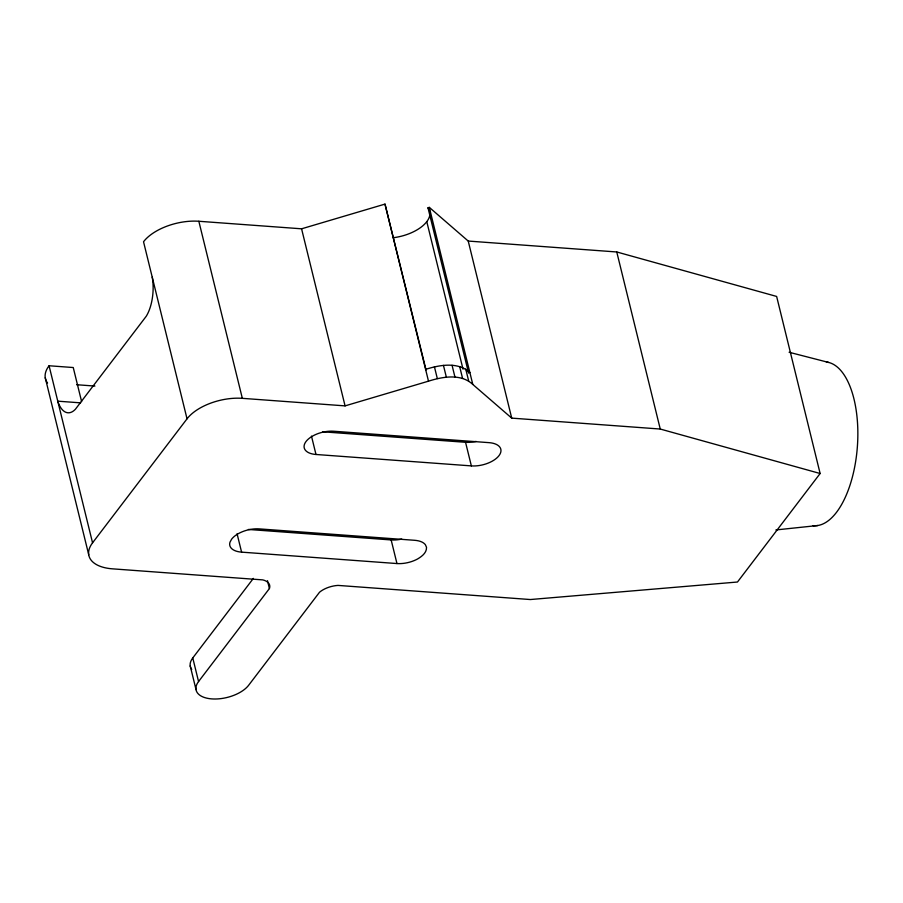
<?xml version="1.0" encoding="UTF-8"?>
<svg xmlns="http://www.w3.org/2000/svg" width="903" height="903" viewBox="0 0 903 903"><rect width="100%" height="100%" fill="white"/><g stroke="black" fill="none" stroke-linecap="round" stroke-linejoin="round"><path stroke-width="1.35" d="M198.558 681.551L269.41 588.553A19.11 9.786 -13.8 0 0 262.784 579.884L112.435 568.834A42.452 21.74 -13.8 0 1 92.557 542.827L187.034 418.823A42.452 21.74 -13.8 0 1 242.331 398.336L345.07 405.876L428.496 381.168C442.515 376.709 460.993 373.334 472.788 384.43L511.719 418.123L660.251 429.038L820.127 473.511L737.469 582.017L530.354 599.536L337.97 585.404A19.11 9.786 -13.8 0 0 319.527 592.233L248.675 685.23A28.298 14.493 -13.8 0 1 211.81 698.899A28.298 14.493 -13.8 0 1 198.558 681.551L192.768 657.948L253.371 578.383M468.589 373.108L427.999 207.848L429.297 207.363L468.228 241.056L511.719 418.123M187.034 418.823L143.532 241.756A42.452 21.74 -13.8 0 1 198.841 221.269L301.579 228.809L384.994 204.101L426.058 369.982L425.595 369.372C439.614 364.902 458.092 361.527 469.887 372.623M775.891 529.948L817.825 525.512M468.228 241.056L616.76 251.971L776.636 296.444L820.127 473.511M47.554 383.007A42.452 21.74 -13.8 0 1 49.067 365.76L73.245 367.532L81.609 401.587M76.631 384.723L94.917 386.066M80.593 402.851L57.769 401.169A31.842 14.651 -85.8 0 0 75.378 409.273L146.23 316.276A31.842 14.651 -85.8 0 0 152.235 277.165M322.777 431.803L465.553 442.289A21.232 10.87 -13.8 0 0 476.129 441.42M315.982 454.48L471.355 465.892A21.232 10.87 -13.8 0 0 498.998 455.654A21.232 10.87 -13.8 0 0 489.065 442.651L333.692 431.228A21.232 10.87 -13.8 0 0 306.049 441.477A21.232 10.87 -13.8 0 0 315.982 454.48L311.479 436.115M248.381 529.451L391.157 539.938A21.232 10.87 -13.8 0 0 401.745 539.068M241.586 552.139L396.959 563.551A21.232 10.87 -13.8 0 0 417.66 558.934C421.859 556.417 426.792 552.76 426.521 547.308L425.358 544.678A21.232 10.87 -13.8 0 0 414.669 540.299L259.296 528.887A21.232 10.87 -13.8 0 0 231.653 539.125L229.994 542.184A21.232 10.87 -13.8 0 0 241.586 552.139L237.083 533.775M789.109 352.26L828.683 362.453M616.76 251.971L660.251 429.038M429.297 207.363L472.788 384.43M465.745 369.067L468.646 380.874M426.78 221.641L463.013 369.146M459.672 366.573L462.573 378.38M452.064 365.32L454.965 377.127M465.553 442.289L471.355 465.892M443.452 365.388L446.353 377.194M434.422 366.765L437.323 378.571M384.994 204.101L428.496 381.168M391.157 539.938L396.959 563.551M301.579 228.809L345.07 405.876M198.841 221.269L242.331 398.336M267.48 580.685L269.41 588.553M190.217 665.94L196.019 689.553M49.067 365.76L92.557 542.827M45.252 377.747L88.742 554.814M826.335 362.035A82.083 37.779 -85.8 0 1 857.274 447.967A82.083 37.779 -85.8 0 1 813.061 525.636M191.752 669.439A28.298 14.493 -13.8 0 1 192.768 657.948M429.952 213.187A33.964 17.394 -13.8 0 1 393.256 237.726M427.999 207.848A33.964 17.394 -13.8 0 1 429.591 210.941"/></g></svg>
